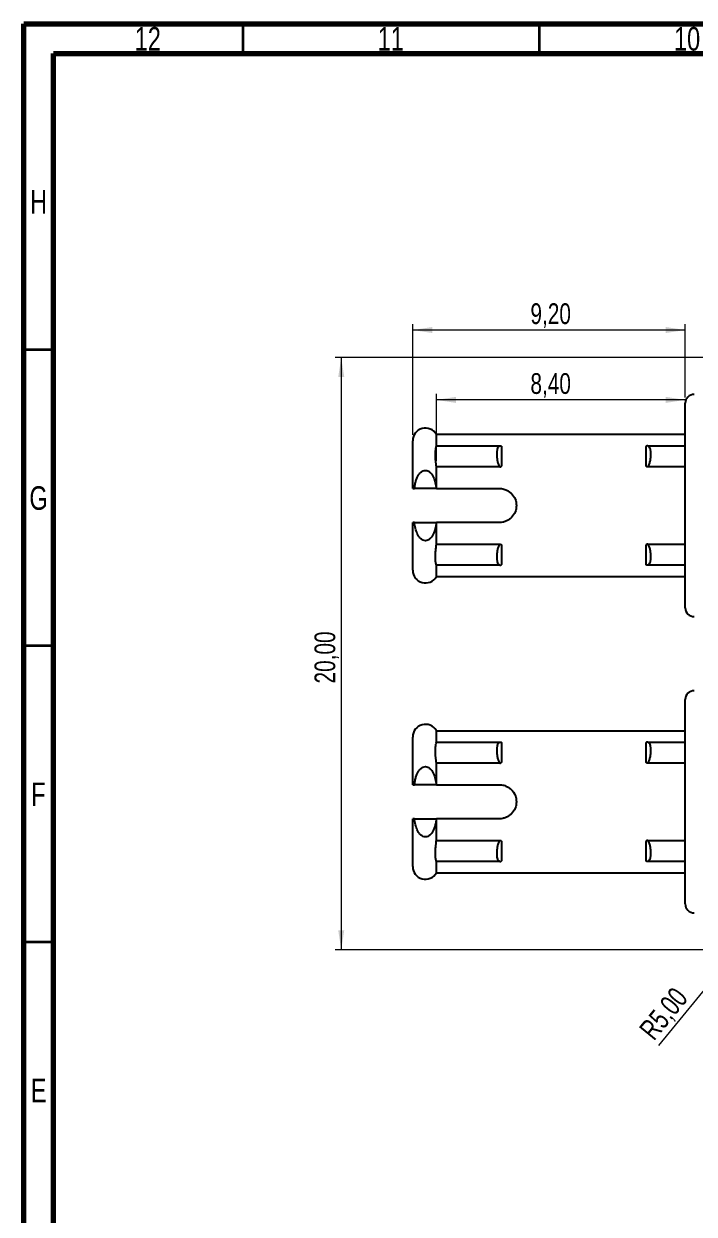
# Model space of a CAD drawing. Header units: millimetres. Extents: x 15 to 589, y 5 to 415.
# Drawn here: x 15 to 128.1, y 214.1 to 415 of the extents above; entities that cross this region are included whole.
import ezdxf

# ---------------------------------------------------------------- set-up
doc = ezdxf.new("R2010")
doc.units = ezdxf.units.MM
doc.styles.add('SLDTEXTSTYLE0', font='TXT', dxfattribs={"width": 0.75})
doc.dimstyles.new('SLDDIMSTYLE0', dxfattribs={"dimtxt": 3.5, "dimasz": 3.302, "dimexe": 0, "dimexo": 0.0625, "dimgap": 0.875, "dimtad": 1, "dimlfac": 0.2, "dimrnd": 1e-09, "dimzin": 12, "dimdsep": 46, "dimtxsty": 'SLDTEXTSTYLE0', "dimsah": 1, "dimcen": 0.09, "dimadec": 0, "dimazin": 3, "dimtfac": 1, "dimtofl": 0, "dimtmove": 0, "dimatfit": 3, "dimfxl": 0, "dimfrac": 2, "dimtolj": 1, "dimtzin": 12, "dimarcsym": 0})
doc.dimstyles.new('SLDDIMSTYLE2', dxfattribs={"dimtxt": 3.5, "dimasz": 3.302, "dimexe": 0, "dimexo": 0.0625, "dimgap": 0.875, "dimtad": 1, "dimlfac": 0.2, "dimrnd": 1e-09, "dimzin": 12, "dimdsep": 46, "dimtxsty": 'SLDTEXTSTYLE0', "dimsah": 1, "dimcen": 0, "dimadec": 0, "dimazin": 3, "dimtfac": 1, "dimtofl": 0, "dimtmove": 0, "dimatfit": 3, "dimfxl": 0, "dimfrac": 2, "dimtolj": 1, "dimtzin": 12, "dimarcsym": 0})

# ---------------------------------------------------------------- blocks, each defined once
blk = doc.blocks.new('_D')
at = {"color": 7, "linetype": 'Continuous', "lineweight": 0}
for p, q in [((154.75, 358.7), (67.56, 358.7)), ((68.56, 358.7), (68.56, 258.7)), ((154.75, 258.7), (67.56, 258.7))]:
    blk.add_line(p, q, dxfattribs=at)
at = {"color": 7, "linetype": 'Continuous', "lineweight": 18}
for points in [[(68.56, 358.7), (68.06, 355.4), (69.07, 355.4)], [(68.56, 258.7), (69.07, 262), (68.06, 262)]]:
    blk.add_solid(points, dxfattribs=at)
at = {"color": 7, "linetype": 'Continuous', "lineweight": 18, "insert": (64.05, 303.67), "char_height": 3.5, "attachment_point": 1, "rotation": 90, "style": 'SLDTEXTSTYLE0'}
blk.add_mtext('20,00', dxfattribs=at)
blk = doc.blocks.new('_D_2')
at = {"color": 7, "linetype": 'Continuous', "lineweight": 0}
for p, q in [((84.62, 341.23), (84.62, 352.53)), ((126.62, 351.95), (126.62, 352.53)), ((126.62, 351.53), (84.62, 351.53))]:
    blk.add_line(p, q, dxfattribs=at)
at = {"color": 7, "linetype": 'Continuous', "lineweight": 18}
for points in [[(84.62, 351.53), (87.92, 351.02), (87.92, 352.04)], [(126.62, 351.53), (123.32, 352.04), (123.32, 351.02)]]:
    blk.add_solid(points, dxfattribs=at)
at = {"color": 7, "linetype": 'Continuous', "lineweight": 18, "insert": (100.49, 356.04), "char_height": 3.5, "attachment_point": 1, "style": 'SLDTEXTSTYLE0'}
blk.add_mtext('8,40', dxfattribs=at)
blk = doc.blocks.new('_D_3')
at = {"color": 7, "linetype": 'Continuous', "lineweight": 0}
for p, q in [((80.62, 345.63), (80.62, 364.32)), ((126.62, 351.95), (126.62, 364.32)), ((126.62, 363.32), (80.62, 363.32))]:
    blk.add_line(p, q, dxfattribs=at)
at = {"color": 7, "linetype": 'Continuous', "lineweight": 18}
for points in [[(80.62, 363.32), (83.92, 362.81), (83.92, 363.83)], [(126.62, 363.32), (123.32, 363.83), (123.32, 362.81)]]:
    blk.add_solid(points, dxfattribs=at)
at = {"color": 7, "linetype": 'Continuous', "lineweight": 18, "insert": (100.49, 367.83), "char_height": 3.5, "attachment_point": 1, "style": 'SLDTEXTSTYLE0'}
blk.add_mtext('9,20', dxfattribs=at)
blk = doc.blocks.new('_D_8')
at = {"color": 7, "linetype": 'Continuous', "lineweight": 0}
for q in [(155.75, 283.7), (122.11, 242.58)]:
    blk.add_line((139.92, 264.35), q, dxfattribs=at)
at = {"color": 7, "linetype": 'Continuous', "lineweight": 18}
blk.add_solid([(139.92, 264.35), (137.43, 262.12), (138.22, 261.47)], dxfattribs=at)
at = {"color": 7, "linetype": 'Continuous', "lineweight": 18, "insert": (118.62, 245.44), "char_height": 3.5, "attachment_point": 1, "rotation": 50.7132, "style": 'SLDTEXTSTYLE0'}
blk.add_mtext('R5,00', dxfattribs=at)

msp = doc.modelspace()

# ---------------------------------------------------------------- linework, layer by layer
at = {"color": 7, "linetype": 'Continuous', "lineweight": 70}
for p, q in [((15, 5), (15, 415)), ((15, 415), (589, 415)), ((20, 10), (20, 410)), ((20, 410), (584, 410))]:
    msp.add_line(p, q, dxfattribs=at)
at = {"color": 7, "linetype": 'Continuous', "lineweight": 35}
for p, q in [((52, 410), (52, 415)), ((102, 410), (102, 415)), ((20, 360), (15, 360)), ((20, 310), (15, 310)), ((20, 260), (15, 260))]:
    msp.add_line(p, q, dxfattribs=at)
at = {"color": 7, "linetype": 'Continuous', "lineweight": 25}
for p, q in [((126.622, 316.4519), (126.622, 350.9519)), ((126.622, 345.7019), (84.622, 345.7019)), ((84.622, 343.7687), (84.622, 345.7019)), ((80.622, 336.5769), (80.622, 344.6344)), ((84.622, 343.7687), (95.3115, 343.7687)), ((120.3075, 343.7687), (126.622, 343.7687)), ((84.622, 336.5769), (84.622, 340.2332)), ((95.3115, 340.2332), (84.622, 340.2332)), ((126.622, 340.2332), (120.3075, 340.2332)), ((84.622, 336.5769), (80.9068, 336.5769)), ((84.622, 336.5769), (95.247, 336.5769)), ((80.622, 322.7693), (80.622, 330.8269)), ((80.9068, 330.8269), (84.622, 330.8269)), ((84.622, 327.1705), (84.622, 330.8269)), ((95.247, 330.8269), (84.622, 330.8269)), ((84.622, 327.1705), (95.3115, 327.1705)), ((120.3075, 327.1705), (126.622, 327.1705)), ((84.622, 321.7018), (84.622, 323.635)), ((95.3115, 323.635), (84.622, 323.635)), ((126.622, 323.635), (120.3075, 323.635)), ((84.622, 321.7018), (126.622, 321.7018)), ((126.622, 283.7019), (126.622, 300.9518)), ((84.622, 293.7687), (84.622, 295.7018)), ((84.622, 295.7018), (126.622, 295.7018)), ((80.622, 286.5768), (80.622, 294.6344)), ((84.622, 293.7687), (95.3115, 293.7687)), ((120.3075, 293.7687), (126.622, 293.7687)), ((84.622, 286.5768), (84.622, 290.2332)), ((95.3115, 290.2332), (84.622, 290.2332)), ((126.622, 290.2332), (120.3075, 290.2332)), ((84.622, 286.5768), (80.9068, 286.5768)), ((84.622, 286.5768), (95.247, 286.5768)), ((126.622, 266.4518), (126.622, 283.7019)), ((80.622, 272.7693), (80.622, 280.8268)), ((80.9068, 280.8268), (84.622, 280.8268)), ((84.622, 277.1705), (84.622, 280.8268)), ((95.247, 280.8268), (84.622, 280.8268)), ((84.622, 277.1705), (95.3115, 277.1705)), ((120.3075, 277.1705), (126.622, 277.1705)), ((84.622, 271.7018), (84.622, 273.635)), ((95.3115, 273.635), (84.622, 273.635)), ((126.622, 273.635), (120.3075, 273.635)), ((84.622, 271.7018), (126.622, 271.7018))]:
    msp.add_line(p, q, dxfattribs=at)
for centre, radius, start, end in [((128.122, 350.9519), 1.5, 90, 180), ((82.7644, 344.6344), 2.1424, 29.883098, 180), ((82.7644, 322.7693), 2.1424, 180, 330.116902), ((128.122, 316.4519), 1.5, 180, 270), ((128.122, 300.9518), 1.5, 90, 180), ((82.7644, 294.6344), 2.1424, 29.883098, 180), ((82.7644, 272.7693), 2.1424, 180, 330.116902), ((128.122, 266.4519), 1.5, 180, 270)]:
    msp.add_arc(centre, radius, start, end, dxfattribs=at)
for points, knots in [([(84.622, 340.2332), (84.6021, 340.4012), (84.5628, 340.7338), (84.5146, 341.2029), (84.4787, 341.6413), (84.4574, 342.0457), (84.4501, 342.4905), (84.4713, 342.9568), (84.5309, 343.4217), (84.5912, 343.6517), (84.622, 343.7687)], [0, 0, 0, 0, 0.10706793, 0.21195866, 0.31466033, 0.41519349, 0.51360927, 0.6700072, 0.83211922, 1, 1, 1, 1]), ([(95.3131, 343.7684), (95.1873, 343.7103), (95.1061, 343.6273), (94.9749, 343.4382), (94.929, 343.3299), (94.8241, 342.9704), (94.7955, 342.6844), (94.7928, 342.0447), (94.8233, 341.6913), (94.9297, 341.1319), (94.9753, 340.9406), (95.106, 340.568), (95.1872, 340.3794), (95.313, 340.2344)], [0, 0, 0, 0, 0.125, 0.125, 0.25, 0.25, 0.5, 0.5, 0.75, 0.75, 0.875, 0.875, 1, 1, 1, 1]), ([(95.3134, 343.7683), (95.3521, 343.7671), (95.4251, 343.7648), (95.5207, 343.7441), (95.58, 343.7168), (95.6141, 343.6931), (95.6197, 343.679), (95.622, 343.6731)], [0, 0, 0, 0, 0.30553844, 0.57694289, 0.79614035, 0.91553153, 1, 1, 1, 1]), ([(120.306, 343.7683), (120.295, 343.7688), (120.2582, 343.7707), (120.1856, 343.762), (120.0918, 343.7422), (120.0123, 343.7095), (119.9999, 343.6801), (119.997, 343.6731)], [0, 0, 0, 0, 0.08770402, 0.29237016, 0.57526594, 0.89827865, 1, 1, 1, 1]), ([(120.3059, 340.2344), (120.4316, 340.3796), (120.5129, 340.569), (120.644, 340.9404), (120.6899, 341.1304), (120.7949, 341.6889), (120.8234, 342.045), (120.8261, 342.6839), (120.7956, 342.9689), (120.6892, 343.3292), (120.6436, 343.4381), (120.513, 343.6277), (120.4317, 343.7104), (120.3059, 343.7684)], [0, 0, 0, 0, 0.125, 0.125, 0.25, 0.25, 0.5, 0.5, 0.75, 0.75, 0.875, 0.875, 1, 1, 1, 1]), ([(80.9068, 336.5769), (80.9416, 336.8032), (81.0085, 337.2387), (81.1632, 337.8568), (81.3625, 338.4041), (81.6038, 338.8668), (81.9084, 339.261), (82.2897, 339.5553), (82.7643, 339.6746), (83.239, 339.5554), (83.6203, 339.2611), (83.925, 338.8669), (84.2138, 338.312), (84.468, 337.538), (84.5686, 336.9097), (84.622, 336.5769)], [0, 0, 0, 0, 0.08928528, 0.17181074, 0.24807231, 0.31600171, 0.37447574, 0.44135417, 0.50005801, 0.5587308, 0.62564111, 0.68408606, 0.75204461, 0.86865337, 1, 1, 1, 1]), ([(95.3129, 340.2346), (95.3239, 340.2331), (95.3607, 340.2283), (95.4333, 340.2444), (95.5271, 340.2741), (95.6066, 340.3235), (95.619, 340.3676), (95.622, 340.3782)], [0, 0, 0, 0, 0.0877041, 0.29236999, 0.57526545, 0.89827634, 1, 1, 1, 1]), ([(120.3055, 340.2338), (120.2668, 340.2357), (120.1938, 340.2393), (120.0982, 340.2711), (120.0389, 340.3126), (120.0048, 340.3483), (119.9993, 340.3695), (119.997, 340.3782)], [0, 0, 0, 0, 0.305542223, 0.576941292, 0.796139346, 0.915532089, 1, 1, 1, 1]), ([(80.622, 336.5769), (80.6258, 336.5769), (80.6333, 336.577), (80.6935, 336.5771), (80.7813, 336.5769), (80.8655, 336.5769), (80.9068, 336.5769)], [0, 0, 0, 0, 0.2643203, 0.51913568, 0.76437667, 1, 1, 1, 1]), ([(95.247, 336.5769), (95.373, 336.5721), (95.6242, 336.5628), (95.995, 336.4862), (96.4107, 336.3449), (96.8561, 336.1076), (97.436, 335.6302), (97.9713, 334.8344), (98.1972, 333.7019), (97.9713, 332.5692), (97.4361, 331.7738), (96.8561, 331.2957), (96.3559, 331.031), (95.8133, 330.8585), (95.4356, 330.8374), (95.247, 330.8269)], [0, 0, 0, 0, 0.04185608, 0.08338532, 0.12534784, 0.18785925, 0.25071204, 0.37546321, 0.50005848, 0.62465374, 0.74940491, 0.81222945, 0.87476908, 0.93743033, 1, 1, 1, 1]), ([(80.9068, 330.8269), (80.8655, 330.8268), (80.7813, 330.8268), (80.6935, 330.8266), (80.6333, 330.8267), (80.6258, 330.8268), (80.622, 330.8269)], [0, 0, 0, 0, 0.23562333, 0.48086432, 0.7356797, 1, 1, 1, 1]), ([(84.622, 330.8269), (84.5872, 330.6005), (84.5202, 330.165), (84.3655, 329.5469), (84.1663, 328.9996), (83.925, 328.5369), (83.6204, 328.1427), (83.2391, 327.8484), (82.7645, 327.7291), (82.2897, 327.8483), (81.9085, 328.1426), (81.6038, 328.5369), (81.315, 329.0917), (81.0608, 329.8657), (80.9601, 330.494), (80.9068, 330.8269)], [0, 0, 0, 0, 0.08928528, 0.17181074, 0.24807231, 0.31600171, 0.37447574, 0.44135417, 0.50005801, 0.5587308, 0.62564111, 0.68408606, 0.75204461, 0.86865337, 1, 1, 1, 1]), ([(84.622, 323.635), (84.6021, 323.7071), (84.5628, 323.85), (84.5146, 324.1155), (84.4787, 324.4103), (84.4574, 324.7341), (84.4501, 325.1526), (84.4713, 325.6977), (84.5309, 326.3933), (84.5912, 326.9084), (84.622, 327.1705)], [0, 0, 0, 0, 0.10706793, 0.21195865, 0.31466033, 0.41519349, 0.51360927, 0.6700072, 0.83211922, 1, 1, 1, 1]), ([(95.3131, 327.1693), (95.1873, 327.0241), (95.1061, 326.8347), (94.9749, 326.4633), (94.929, 326.2733), (94.8241, 325.7148), (94.7955, 325.3587), (94.7928, 324.7198), (94.8233, 324.4348), (94.9297, 324.0745), (94.9753, 323.9656), (95.106, 323.776), (95.1872, 323.6933), (95.313, 323.6353)], [0, 0, 0, 0, 0.125, 0.125, 0.25, 0.25, 0.5, 0.5, 0.75, 0.75, 0.875, 0.875, 1, 1, 1, 1]), ([(95.3134, 327.1699), (95.3521, 327.168), (95.4251, 327.1644), (95.5207, 327.1326), (95.58, 327.0911), (95.6141, 327.0554), (95.6197, 327.0342), (95.622, 327.0255)], [0, 0, 0, 0, 0.30553844, 0.57694289, 0.79614035, 0.91553153, 1, 1, 1, 1]), ([(120.3068, 327.1698), (120.2958, 327.1712), (120.2589, 327.1757), (120.1862, 327.1595), (120.0918, 327.1297), (120.0122, 327.0799), (119.9999, 327.0359), (119.997, 327.0255)], [0, 0, 0, 0, 0.08692908, 0.29204179, 0.57622922, 0.90034404, 1, 1, 1, 1]), ([(120.3058, 323.6354), (120.4316, 323.6934), (120.5129, 323.776), (120.6438, 323.9658), (120.6894, 324.0749), (120.7951, 324.4346), (120.8235, 324.7177), (120.8218, 325.3574), (120.7997, 325.719), (120.6937, 326.2767), (120.6452, 326.4644), (120.5115, 326.8336), (120.4322, 327.0245), (120.3067, 327.1699)], [0, 0, 0, 0, 0.125, 0.125, 0.25, 0.25, 0.5, 0.5, 0.75, 0.75, 0.875, 0.875, 1, 1, 1, 1]), ([(95.3129, 323.6354), (95.3239, 323.6349), (95.3607, 323.633), (95.4333, 323.6417), (95.5271, 323.6615), (95.6066, 323.6942), (95.619, 323.7236), (95.622, 323.7306)], [0, 0, 0, 0, 0.08770409, 0.29236997, 0.5752654, 0.89827527, 1, 1, 1, 1]), ([(120.3054, 323.6355), (120.2668, 323.6367), (120.1938, 323.639), (120.0982, 323.6597), (120.0389, 323.6869), (120.0048, 323.7106), (119.9993, 323.7247), (119.997, 323.7306)], [0, 0, 0, 0, 0.30570341, 0.57707452, 0.79623268, 0.91558258, 1, 1, 1, 1]), ([(84.622, 290.2332), (84.6021, 290.4012), (84.5628, 290.7338), (84.5146, 291.2029), (84.4787, 291.6413), (84.4574, 292.0457), (84.4501, 292.4905), (84.4713, 292.9568), (84.5309, 293.4217), (84.5912, 293.6517), (84.622, 293.7687)], [0, 0, 0, 0, 0.10706793, 0.21195865, 0.31466033, 0.41519349, 0.51360927, 0.6700072, 0.83211922, 1, 1, 1, 1]), ([(95.3131, 293.7684), (95.1873, 293.7103), (95.1061, 293.6273), (94.9749, 293.4382), (94.929, 293.3299), (94.8241, 292.9704), (94.7955, 292.6844), (94.7928, 292.0447), (94.8233, 291.6913), (94.9297, 291.1319), (94.9753, 290.9406), (95.106, 290.568), (95.1872, 290.3794), (95.313, 290.2344)], [0, 0, 0, 0, 0.125, 0.125, 0.25, 0.25, 0.5, 0.5, 0.75, 0.75, 0.875, 0.875, 1, 1, 1, 1]), ([(95.3134, 293.7683), (95.3521, 293.7671), (95.4251, 293.7648), (95.5207, 293.7441), (95.58, 293.7168), (95.6141, 293.6931), (95.6197, 293.679), (95.622, 293.6731)], [0, 0, 0, 0, 0.30553824, 0.57694259, 0.79614012, 0.91553144, 1, 1, 1, 1]), ([(120.3068, 293.7685), (120.2958, 293.769), (120.2589, 293.7707), (120.1862, 293.762), (120.0918, 293.7422), (120.0122, 293.7093), (119.9999, 293.68), (119.997, 293.6731)], [0, 0, 0, 0, 0.08692931, 0.29204171, 0.57622864, 0.90034383, 1, 1, 1, 1]), ([(120.3058, 290.2345), (120.4316, 290.3795), (120.5129, 290.5686), (120.6438, 290.9408), (120.6894, 291.1315), (120.7951, 291.6899), (120.8235, 292.0437), (120.8218, 292.6846), (120.7997, 292.9715), (120.6937, 293.3306), (120.6452, 293.4384), (120.5115, 293.6271), (120.4322, 293.7104), (120.3067, 293.7685)], [0, 0, 0, 0, 0.125, 0.125, 0.25, 0.25, 0.5, 0.5, 0.75, 0.75, 0.875, 0.875, 1, 1, 1, 1]), ([(80.9068, 286.5769), (80.9416, 286.8032), (81.0085, 287.2387), (81.1632, 287.8568), (81.3625, 288.4041), (81.6038, 288.8668), (81.9084, 289.261), (82.2897, 289.5553), (82.7643, 289.6746), (83.239, 289.5554), (83.6203, 289.2611), (83.925, 288.8669), (84.2138, 288.312), (84.468, 287.538), (84.5686, 286.9097), (84.622, 286.5769)], [0, 0, 0, 0, 0.08928528, 0.17181074, 0.24807231, 0.31600171, 0.37447574, 0.44135417, 0.50005801, 0.5587308, 0.62564111, 0.68408606, 0.75204461, 0.86865337, 1, 1, 1, 1]), ([(95.3129, 290.2346), (95.3239, 290.2331), (95.3607, 290.2283), (95.4333, 290.2444), (95.5271, 290.2741), (95.6066, 290.3235), (95.619, 290.3676), (95.622, 290.3782)], [0, 0, 0, 0, 0.08770431, 0.29236994, 0.57526498, 0.89827654, 1, 1, 1, 1]), ([(120.3054, 290.234), (120.2668, 290.2358), (120.1938, 290.2394), (120.0982, 290.2712), (120.0389, 290.3126), (120.0048, 290.3484), (119.9993, 290.3695), (119.997, 290.3782)], [0, 0, 0, 0, 0.30570306, 0.57707401, 0.79623229, 0.91558242, 1, 1, 1, 1]), ([(80.622, 286.5769), (80.6258, 286.5769), (80.6333, 286.577), (80.6935, 286.5771), (80.7813, 286.5769), (80.8655, 286.5769), (80.9068, 286.5769)], [0, 0, 0, 0, 0.264320297, 0.519135685, 0.764376673, 1, 1, 1, 1]), ([(95.247, 286.5769), (95.373, 286.5721), (95.6242, 286.5628), (95.995, 286.4862), (96.4107, 286.3449), (96.8561, 286.1076), (97.436, 285.6302), (97.9713, 284.8344), (98.1972, 283.7019), (97.9713, 282.5692), (97.4361, 281.7738), (96.8561, 281.2957), (96.3559, 281.031), (95.8133, 280.8585), (95.4356, 280.8374), (95.247, 280.8268)], [0, 0, 0, 0, 0.041856079, 0.083385324, 0.125347842, 0.187859248, 0.250712042, 0.375463212, 0.500058479, 0.624653745, 0.749404915, 0.81222945, 0.874769081, 0.937430327, 1, 1, 1, 1]), ([(80.9068, 280.8268), (80.8655, 280.8268), (80.7813, 280.8268), (80.6935, 280.8266), (80.6333, 280.8267), (80.6258, 280.8268), (80.622, 280.8268)], [0, 0, 0, 0, 0.23562333, 0.48086432, 0.7356797, 1, 1, 1, 1]), ([(84.622, 280.8268), (84.5872, 280.6005), (84.5202, 280.165), (84.3655, 279.5469), (84.1663, 278.9996), (83.925, 278.5369), (83.6204, 278.1427), (83.2391, 277.8484), (82.7645, 277.7291), (82.2897, 277.8483), (81.9085, 278.1426), (81.6038, 278.5369), (81.315, 279.0917), (81.0608, 279.8657), (80.9601, 280.494), (80.9068, 280.8268)], [0, 0, 0, 0, 0.08928528, 0.17181074, 0.24807231, 0.31600171, 0.37447574, 0.44135417, 0.50005801, 0.5587308, 0.62564111, 0.68408606, 0.75204461, 0.86865337, 1, 1, 1, 1]), ([(84.622, 273.635), (84.6021, 273.7071), (84.5628, 273.85), (84.5146, 274.1155), (84.4787, 274.4103), (84.4574, 274.7341), (84.4501, 275.1526), (84.4713, 275.6977), (84.5309, 276.3933), (84.5912, 276.9084), (84.622, 277.1705)], [0, 0, 0, 0, 0.10706793, 0.21195865, 0.31466033, 0.41519349, 0.51360927, 0.6700072, 0.83211922, 1, 1, 1, 1]), ([(95.3132, 277.1692), (95.1874, 277.0242), (95.106, 276.8351), (94.9751, 276.4629), (94.9295, 276.2722), (94.8239, 275.7138), (94.7954, 275.36), (94.7971, 274.7191), (94.8192, 274.4323), (94.9253, 274.0731), (94.9738, 273.9653), (95.1074, 273.7766), (95.1868, 273.6933), (95.3122, 273.6352)], [0, 0, 0, 0, 0.125, 0.125, 0.25, 0.25, 0.5, 0.5, 0.75, 0.75, 0.875, 0.875, 1, 1, 1, 1]), ([(95.3135, 277.1697), (95.3521, 277.1679), (95.4251, 277.1643), (95.5207, 277.1325), (95.58, 277.0911), (95.6141, 277.0553), (95.6197, 277.0342), (95.622, 277.0255)], [0, 0, 0, 0, 0.30569881, 0.57707515, 0.79623294, 0.91558169, 1, 1, 1, 1]), ([(120.3068, 277.1698), (120.2958, 277.1712), (120.2589, 277.1757), (120.1862, 277.1595), (120.0918, 277.1297), (120.0122, 277.0799), (119.9999, 277.0359), (119.997, 277.0255)], [0, 0, 0, 0, 0.08692938, 0.29204169, 0.57622848, 0.90034377, 1, 1, 1, 1]), ([(120.3058, 273.6354), (120.4316, 273.6934), (120.5129, 273.776), (120.6438, 273.9658), (120.6894, 274.0749), (120.7951, 274.4346), (120.8235, 274.7177), (120.8218, 275.3574), (120.7997, 275.719), (120.6937, 276.2767), (120.6452, 276.4644), (120.5115, 276.8336), (120.4322, 277.0245), (120.3067, 277.1699)], [0, 0, 0, 0, 0.125, 0.125, 0.25, 0.25, 0.5, 0.5, 0.75, 0.75, 0.875, 0.875, 1, 1, 1, 1]), ([(95.3121, 273.6352), (95.3231, 273.6347), (95.36, 273.633), (95.4328, 273.6417), (95.5271, 273.6615), (95.6067, 273.6944), (95.6191, 273.7237), (95.622, 273.7306)], [0, 0, 0, 0, 0.08692966, 0.29204176, 0.5762281, 0.90034367, 1, 1, 1, 1]), ([(120.3054, 273.6355), (120.2668, 273.6367), (120.1938, 273.639), (120.0982, 273.6597), (120.0389, 273.6869), (120.0048, 273.7106), (119.9993, 273.7247), (119.997, 273.7306)], [0, 0, 0, 0, 0.30570297, 0.57707387, 0.79623218, 0.91558238, 1, 1, 1, 1])]:
    msp.add_open_spline(points, degree=3, knots=knots, dxfattribs=at)
for points in [[(95.622, 343.6731), (95.622, 342.8034), (95.622, 341.6771), (95.622, 340.3782)], [(119.997, 340.3782), (119.997, 341.6771), (119.997, 342.8034), (119.997, 343.6731)], [(95.622, 327.0255), (95.622, 325.7266), (95.622, 324.6003), (95.622, 323.7306)], [(119.997, 323.7306), (119.997, 324.6003), (119.997, 325.7266), (119.997, 327.0255)], [(95.622, 293.6731), (95.622, 292.8034), (95.622, 291.6771), (95.622, 290.3782)], [(119.997, 290.3782), (119.997, 291.6771), (119.997, 292.8034), (119.997, 293.6731)], [(95.622, 277.0255), (95.622, 275.7266), (95.622, 274.6003), (95.622, 273.7306)], [(119.997, 273.7306), (119.997, 274.6003), (119.997, 275.7266), (119.997, 277.0255)]]:
    msp.add_open_spline(points, degree=3, dxfattribs=at)

# ---------------------------------------------------------------- texts
at = {"color": 7, "linetype": 'Continuous', "lineweight": 0, "attachment_point": 2, "style": 'SLDTEXTSTYLE0'}
for s, insert, char_height in [('12', (35.9201, 414.4521), 3.96875), ('11', (76.9201, 414.4521), 3.96875), ('10', (126.9201, 414.4521), 3.96875), ('H', (17.4904, 386.9521), 3.9687), ('G', (17.4867, 336.9521), 3.9687), ('F', (17.4577, 286.9521), 3.9687), ('E', (17.5078, 236.9521), 3.9687)]:
    msp.add_mtext(s, dxfattribs=dict(at, insert=insert, char_height=char_height))

# ---------------------------------------------------------------- dimensions: what is measured, and where the dimension line sits
at = {"color": 7, "linetype": 'Continuous', "lineweight": 18}
for base, p2, picture, middle in [((80.622, 363.3199), (80.622, 344.6344), '_D_3', (105.0185, 363.3199)), ((84.622, 351.5284), (84.622, 340.2332), '_D_2', (105.0185, 351.5284))]:
    dim = msp.add_linear_dim(base=base, p1=(126.622, 350.9519), p2=p2, dimstyle='SLDDIMSTYLE0', dxfattribs=at)
    dim.commit()
    dim.dimension.update_dxf_attribs({"geometry": picture, "text_midpoint": middle, "dimtype": 160})
dim = msp.add_linear_dim(base=(68.5642, 258.7019), p1=(155.747, 358.7019), p2=(155.747, 258.7019), angle=90, dimstyle='SLDDIMSTYLE0', dxfattribs=at)
dim.commit()
dim.dimension.update_dxf_attribs({"geometry": '_D', "text_midpoint": (68.5642, 309.4933), "dimtype": 160})
dim = msp.add_radius_dim(center=(155.747, 283.7019), mpoint=(139.9169, 264.3522), dimstyle='SLDDIMSTYLE2', dxfattribs=at)
dim.commit()
dim.dimension.update_dxf_attribs({"geometry": '_D_8', "text_midpoint": (125.8188, 247.1197), "dimtype": 164})

doc.saveas('drawing.dxf')
